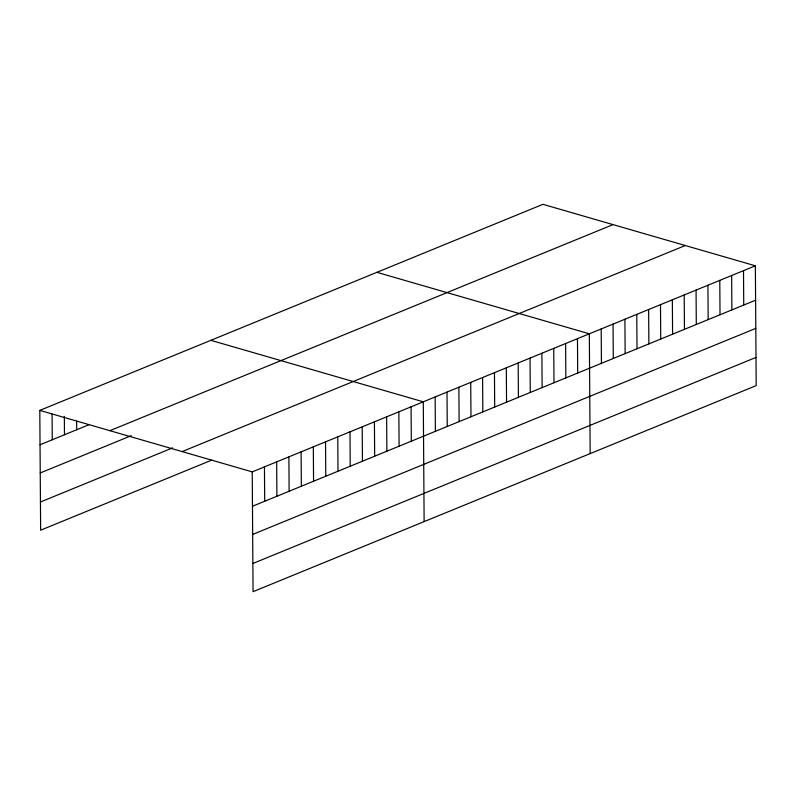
<?xml version="1.0" encoding="UTF-8"?>
<svg xmlns="http://www.w3.org/2000/svg" width="796" height="796" viewBox="0 0 796 796"><rect width="100%" height="100%" fill="white"/><g stroke="black" fill="none" stroke-linecap="round" stroke-linejoin="round"><path stroke-width="1.19" d="M211.706 460.138L40.636 530.196L39.8 410.398L542.932 204.323L755.364 265.804L756.2 385.602L253.068 591.677L252.232 471.879L755.364 265.804M40.039 444.765L88.913 424.756M109.898 430.686L613.039 224.611M40.238 472.963L131.32 435.651M40.437 502.007L172.623 447.869M182.125 451.591L685.266 245.516M252.471 506.256L755.603 300.182M252.66 534.444L755.802 328.37M252.869 563.488L756.001 357.414M376.896 272.322L589.329 333.803L590.164 453.611M210.87 340.33L423.293 401.811L424.129 521.619M39.8 410.398L252.232 471.879M743.504 270.66L743.743 305.037M731.643 275.515L731.882 309.893M719.783 280.371L720.022 314.748M707.923 285.237L708.161 319.604M696.062 290.092L696.301 324.47M684.202 294.948L684.451 329.325M672.341 299.803L672.59 334.181M660.491 304.659L660.73 339.036M648.631 309.515L648.869 343.892M636.77 314.38L637.009 348.757M624.91 319.236L625.149 353.613M613.049 324.091L613.288 358.469M601.189 328.947L601.428 363.324M577.468 338.668L577.707 373.035M565.608 343.524L565.847 377.901M553.747 348.379L553.986 382.757M541.887 353.235L542.126 387.612M530.027 358.091L530.275 392.468M518.166 362.946L518.415 397.323M506.316 367.812L506.555 402.189M494.455 372.667L494.694 407.045M482.595 377.523L482.834 411.9M470.735 382.379L470.973 416.756M458.874 387.234L459.113 421.611M447.014 392.1L447.252 426.467M435.153 396.955L435.392 431.332M411.074 406.816L411.313 441.193M398.856 411.821L399.095 446.198M386.637 416.825L386.876 451.203M374.418 421.83L374.657 456.207M362.2 426.835L362.439 461.212M349.981 431.84L350.22 466.217M337.763 436.845L338.001 471.222M325.544 441.85L325.783 476.227M313.325 446.855L313.564 481.232M301.107 451.859L301.346 486.237M288.888 456.864L289.127 491.241M276.67 461.869L276.909 496.246M264.451 466.874L264.69 501.251M76.635 421.164L76.695 429.76M64.347 416.348L64.476 434.765M52.078 413.98L52.257 439.77"/></g></svg>
